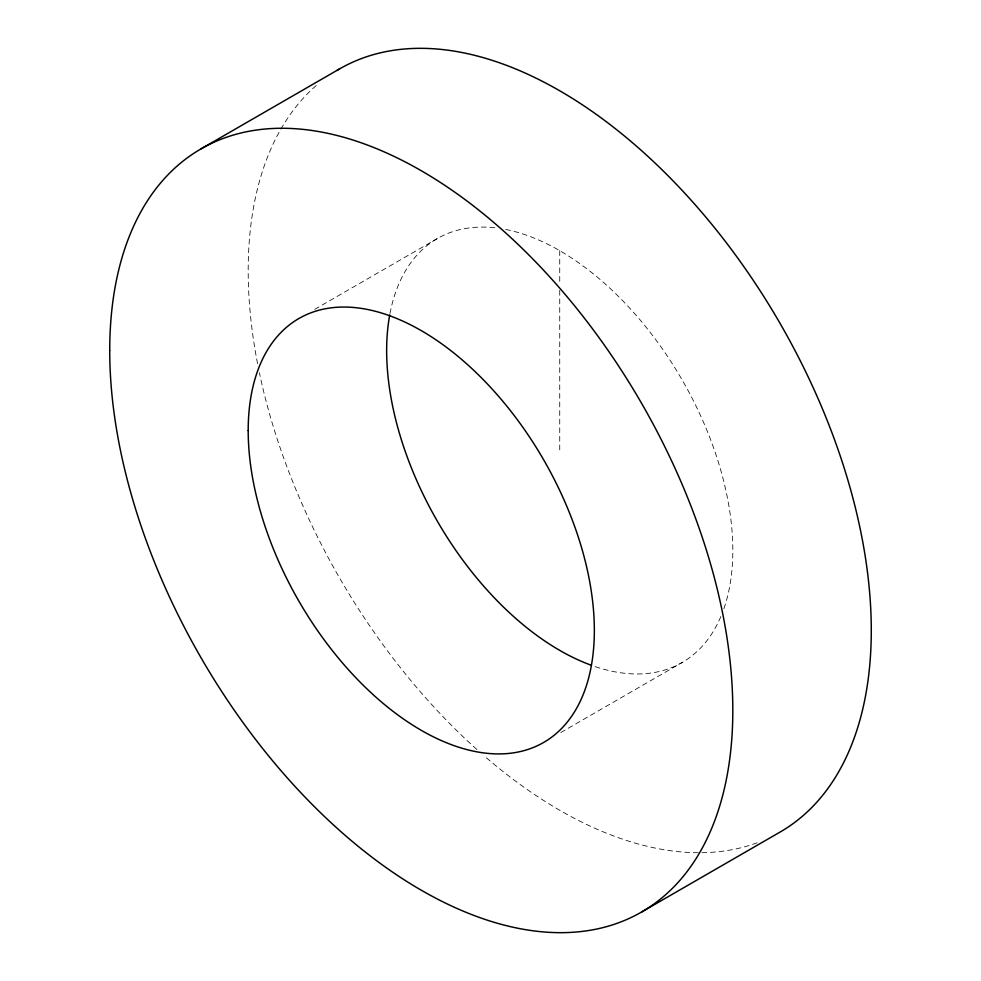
<?xml version="1.0" encoding="UTF-8"?>
<svg xmlns="http://www.w3.org/2000/svg" width="981" height="981" viewBox="0 0 981 981"><rect width="100%" height="100%" fill="white"/><g stroke="black" fill="none" stroke-linecap="round" stroke-linejoin="round"><path stroke-width="0.74" stroke-dasharray="4.91 3.68" d="M314.705 309.358L437.342 238.555M560.801 732.549L682.114 662.506M559.734 250.67L559.734 284.232M559.734 290.339L559.734 450.524M720.851 616.546A244.772 141.325 60 0 1 593.542 666.062M389.984 313.479A244.772 141.325 60 0 1 495 227.8M505.681 229.456A244.772 141.325 60 0 1 682.69 380.861A244.772 141.325 60 0 1 723.647 609.348M757.234 842.765A440.592 254.373 60 0 1 483.841 755.615M476.938 749.533A440.592 254.373 60 0 1 259.389 372.731M257.574 363.718A440.592 254.373 60 0 1 318.8 83.36"/><path stroke-width="1.47" d="M200.97 148.904L339.438 68.964M641.562 912.036L780.03 832.096A440.592 254.373 60 0 0 778.755 321.143A440.592 254.373 60 0 0 336.912 70.46M590.758 665.057A244.772 141.325 60 0 1 389.715 314.938M248.193 430.549A244.772 141.325 60 0 0 507.802 753.518A244.772 141.325 60 0 0 507.802 407.348A244.772 141.325 60 0 0 248.193 430.549M109.725 350.597A440.592 254.373 60 0 0 577.036 931.95A440.592 254.373 60 0 0 577.036 308.856A440.592 254.373 60 0 0 109.725 350.597"/></g></svg>
